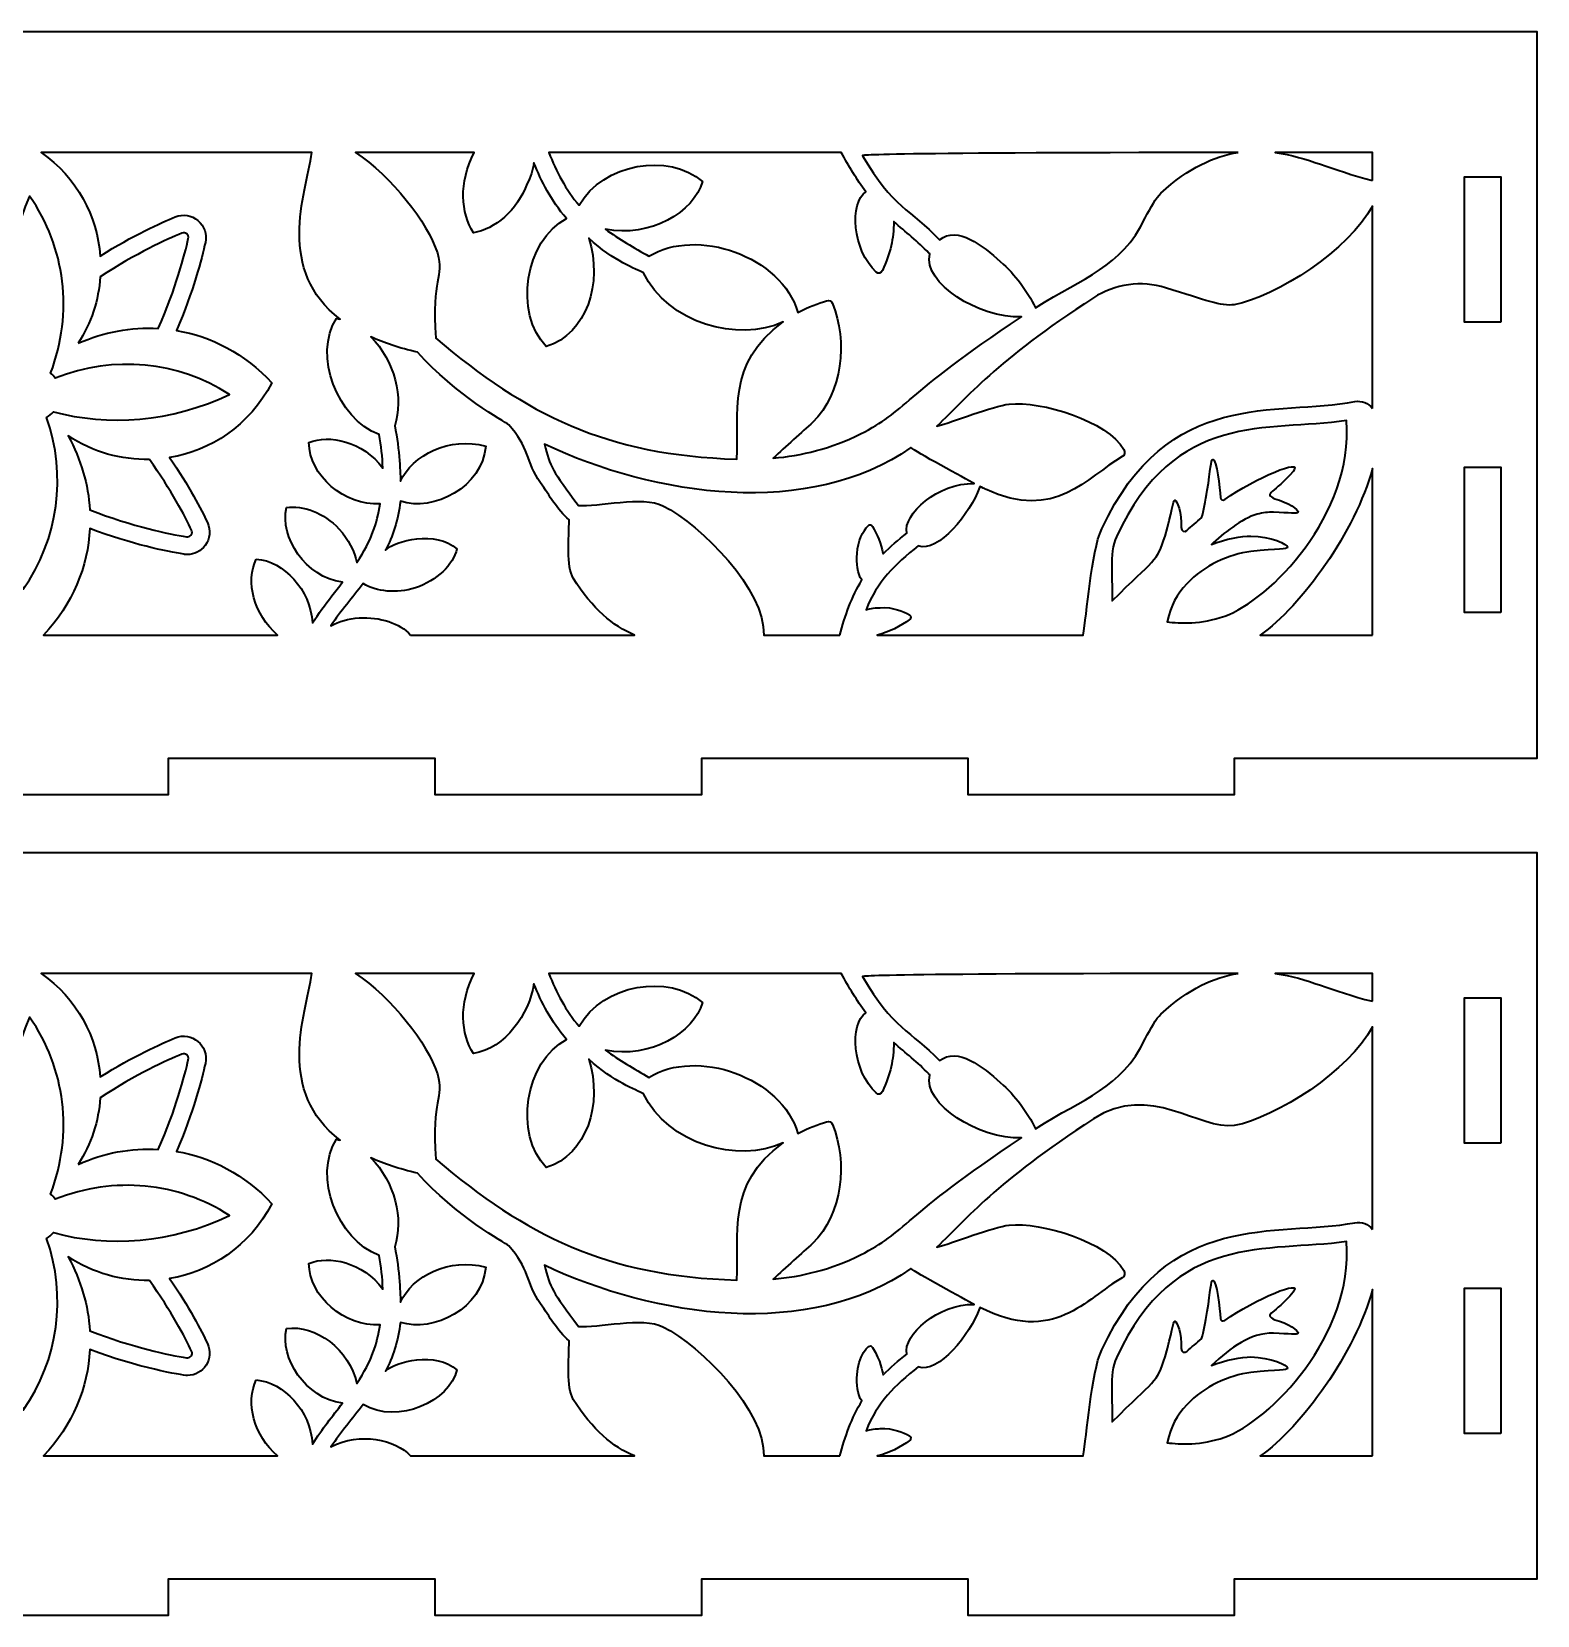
# Model space of a CAD drawing. Header units: inches. Extents: x 7 to 405, y 0 to 403.
# Drawn here: x 144.1 to 268.5, y 141 to 271.9 of the extents above; entities that cross this region are included whole.
import ezdxf

# ---------------------------------------------------------------- set-up
doc = ezdxf.new("R2010")
doc.units = ezdxf.units.IN
doc.header["$MEASUREMENT"] = 0
doc.layers.add('_U+0421_U+043B_U+043E_U+0439 1', color=7, linetype='Continuous')

msp = doc.modelspace()

# ---------------------------------------------------------------- linework, layer by layer
at = {"layer": '_U+0421_U+043B_U+043E_U+0439 1', "color": 250, "lineweight": 35, "true_color": 0x373435}
for points in [[(133.49, 208.86), (155.43, 208.86), (155.43, 211.86), (177.44, 211.86), (177.44, 208.86), (199.46, 208.86), (199.46, 211.86), (221.44, 211.86), (221.44, 208.86), (243.45, 208.86), (243.45, 211.86), (268.46, 211.86), (268.46, 271.86), (20.46, 271.86)], [(265.46, 247.88), (262.46, 247.88), (262.46, 259.87), (265.46, 259.87), (265.46, 247.88)], [(265.46, 223.89), (262.46, 223.89), (262.46, 235.88), (265.46, 235.88), (265.46, 223.89)], [(133.49, 141.04), (155.43, 141.04), (155.43, 144.04), (177.44, 144.04), (177.44, 141.04), (199.46, 141.04), (199.46, 144.04), (221.44, 144.04), (221.44, 141.04), (243.45, 141.04), (243.45, 144.04), (268.46, 144.04), (268.46, 204.04), (20.46, 204.04)], [(265.46, 180.05), (262.46, 180.05), (262.46, 192.05), (265.46, 192.05), (265.46, 180.05)], [(265.46, 156.07), (262.46, 156.07), (262.46, 168.06), (265.46, 168.06), (265.46, 156.07)]]:
    msp.add_lwpolyline(points, dxfattribs=at)
for points, knots in [([(162.68, 228.3), (161.76, 226.45), (162.51, 223.66), (164.44, 222.02), (164.44, 222.02), (145.1, 222.02), (145.1, 222.02), (147.53, 224.57), (148.78, 227.68), (148.94, 230.82), (152.38, 229.51), (155.31, 228.92), (156.69, 228.7), (156.79, 228.68), (156.89, 228.67), (156.99, 228.67), (157.56, 228.67), (158.11, 228.95), (158.46, 229.41), (158.87, 229.96), (158.94, 230.69), (158.65, 231.31), (158.15, 232.36), (157.12, 234.34), (155.52, 236.68), (158.89, 237.24), (162.08, 239.28), (163.98, 242.86), (161.71, 245.28), (158.96, 246.7), (156.09, 247.18), (157.49, 250.4), (158.19, 253.14), (158.48, 254.45), (158.63, 255.13), (158.4, 255.82), (157.87, 256.26), (157.34, 256.71), (156.62, 256.82), (155.98, 256.56), (154.82, 256.08), (152.5, 255.04), (149.8, 253.33), (149.55, 256.63), (147.9, 259.81), (144.92, 261.88), (144.92, 261.88), (167.28, 261.88), (167.28, 261.88), (166.68, 258.33), (164.36, 252.12), (169.61, 248.12), (169.51, 248.14), (169.41, 248.16), (169.31, 248.18), (167.35, 245.14), (169.37, 239.91), (172.83, 238.58), (173, 237.67), (173.1, 236.74), (173.13, 235.81), (171.49, 238.04), (168.68, 238.62), (167.03, 237.93), (167.03, 235.19), (169.98, 232.69), (172.92, 232.86), (172.64, 231.25), (172.24, 229.9), (170.98, 228), (170.79, 228.93), (170.31, 229.92), (169.51, 230.79), (168.27, 232.13), (166.51, 232.76), (165.17, 232.55), (164.61, 230.11), (166.74, 226.79), (169.8, 226.38), (169.52, 226), (169.23, 225.63), (168.93, 225.26), (168.37, 224.53), (167.82, 223.79), (167.33, 223.02), (167.15, 225.77), (164.95, 228.13), (162.68, 228.3)], [0, 0, 0, 0, 1, 1, 1, 2, 2, 2, 3, 3, 3, 4, 4, 4, 5, 5, 5, 6, 6, 6, 7, 7, 7, 8, 8, 8, 9, 9, 9, 10, 10, 10, 11, 11, 11, 12, 12, 12, 13, 13, 13, 14, 14, 14, 15, 15, 15, 16, 16, 16, 17, 17, 17, 18, 18, 18, 19, 19, 19, 20, 20, 20, 21, 21, 21, 22, 22, 22, 23, 23, 23, 24, 24, 24, 25, 25, 25, 26, 26, 26, 27, 27, 27, 28, 28, 28, 29, 29, 29, 29]), ([(180.68, 261.88), (179.38, 259.34), (179.58, 256.91), (180.61, 255.26), (182.37, 255.55), (184.22, 257.06), (185.05, 259.31), (185.32, 259.83), (185.52, 260.47), (185.61, 261.02), (186.22, 259.5), (187.02, 257.95), (188.3, 256.42), (184.88, 254.66), (183.93, 248.56), (186.63, 245.85), (189.98, 246.91), (191.3, 251.09), (190.14, 254.8), (192.2, 252.89), (194.04, 252.28), (194.67, 251.93), (196.62, 247.81), (202.46, 246.14), (206.2, 247.89), (201.37, 244.41), (202.64, 240.26), (202.35, 236.55), (191.55, 236.87), (184.99, 240.23), (177.5, 246.55), (177.14, 251.6), (178.23, 251.48), (177.64, 253.59), (176.84, 256.09), (173.84, 259.95), (170.88, 261.88), (170.88, 261.88), (180.68, 261.88), (180.68, 261.88), (180.68, 261.88), (180.68, 261.88), (180.68, 261.88)], [0, 0, 0, 0, 1, 1, 1, 2, 2, 2, 3, 3, 3, 4, 4, 4, 5, 5, 5, 6, 6, 6, 7, 7, 7, 8, 8, 8, 9, 9, 9, 10, 10, 10, 11, 11, 11, 12, 12, 12, 13, 13, 13, 14, 14, 14, 14]), ([(210.99, 261.88), (211.6, 260.76), (212.26, 259.66), (213.02, 258.62), (211.66, 257.8), (211.91, 253.74), (213.88, 252.01), (214.03, 251.83), (214.28, 251.89), (214.38, 252.13), (215.07, 253.6), (215.29, 254.74), (215.33, 256.17), (216.3, 255.32), (217.31, 254.53), (218.21, 253.58), (218.24, 253.56), (218.27, 253.53), (218.3, 253.51), (217.69, 251.08), (222.37, 248.18), (225.86, 248.31), (215.91, 241.67), (216.37, 240.51), (212.58, 238.64), (210.15, 237.41), (207.7, 236.84), (205.37, 236.63), (206.33, 237.52), (207.81, 238.84), (208.62, 239.58), (211.09, 241.99), (211.52, 246.3), (210.27, 249.41), (210.18, 249.61), (209.98, 249.72), (209.78, 249.63), (209.11, 249.44), (208.28, 249.14), (207.4, 248.66), (206.1, 253.32), (199, 255.75), (195.11, 253.31), (193.87, 254.02), (192.63, 254.72), (191.51, 255.55), (195.17, 254.79), (198.84, 256.98), (199.52, 259.49), (196.76, 261.89), (191.3, 261.01), (189.34, 257.52), (188.25, 258.78), (187.44, 260.32), (186.85, 261.88), (186.85, 261.88), (210.99, 261.88), (210.99, 261.88), (210.99, 261.88), (210.99, 261.88), (210.99, 261.88)], [0, 0, 0, 0, 1, 1, 1, 2, 2, 2, 3, 3, 3, 4, 4, 4, 5, 5, 5, 6, 6, 6, 7, 7, 7, 8, 8, 8, 9, 9, 9, 10, 10, 10, 11, 11, 11, 12, 12, 12, 13, 13, 13, 14, 14, 14, 15, 15, 15, 16, 16, 16, 17, 17, 17, 18, 18, 18, 19, 19, 19, 20, 20, 20, 20]), ([(243.75, 261.88), (241.78, 261.58), (239.67, 260.62), (237.38, 258.52), (236.99, 258.16), (236.54, 257.38), (236.09, 256.48), (234, 252.28), (231.14, 251.69), (227.02, 249.05), (226.32, 250.5), (225.38, 251.76), (224.11, 252.88), (222.72, 254.16), (220.55, 255.86), (219.11, 254.68), (216.69, 257.18), (215.25, 257.3), (212.74, 261.62), (212.74, 261.62), (211.63, 261.88), (243.75, 261.88)], [0, 0, 0, 0, 1, 1, 1, 2, 2, 2, 3, 3, 3, 4, 4, 4, 5, 5, 5, 6, 6, 6, 7, 7, 7, 7]), ([(254.84, 259.58), (251.43, 260.44), (249.52, 261.5), (246.82, 261.88), (246.82, 261.88), (254.84, 261.88), (254.84, 261.88), (254.84, 261.88), (254.84, 259.58), (254.84, 259.58)], [0, 0, 0, 0, 1, 1, 1, 2, 2, 2, 3, 3, 3, 3]), ([(142.53, 240.22), (142.53, 240.22), (142.22, 240.69), (142.22, 240.69), (137.82, 239.24), (132.75, 239.29), (128, 241.16), (132.08, 244.22), (137.31, 245.19), (142.52, 243.47), (142.66, 243.62), (142.82, 243.76), (143, 243.88), (141.62, 248.64), (141.95, 253.67), (143.97, 258.28), (146.91, 254.02), (147.61, 248.71), (145.7, 243.66), (145.85, 243.54), (145.98, 243.39), (146.09, 243.23), (150.96, 245.16), (156.18, 244.64), (160.47, 241.9), (155.68, 239.59), (150.4, 239.25), (145.93, 240.47), (145.77, 240.28), (145.58, 240.13), (145.37, 240), (147.05, 235.18), (146.35, 229.97), (143.44, 225.8), (141.47, 230.33), (141.1, 235.39), (142.53, 240.22)], [0, 0, 0, 0, 1, 1, 1, 2, 2, 2, 3, 3, 3, 4, 4, 4, 5, 5, 5, 6, 6, 6, 7, 7, 7, 8, 8, 8, 9, 9, 9, 10, 10, 10, 11, 11, 11, 12, 12, 12, 12]), ([(254.84, 240.74), (254.51, 241.17), (253.97, 241.42), (253.4, 241.3), (246.9, 240.08), (237.95, 242.52), (232.49, 230.78), (231.61, 228.9), (231.28, 223.58), (230.95, 222.02), (230.95, 222.02), (213.94, 222.02), (213.94, 222.02), (215.01, 222.28), (215.81, 222.7), (216.69, 223.35), (216.73, 223.41), (216.76, 223.6), (216.63, 223.69), (216.1, 223.96), (215.27, 224.35), (214.21, 224.28), (213.85, 224.27), (213.42, 224.24), (213.03, 224.11), (213.98, 226.47), (215.35, 227.79), (217.34, 229.39), (218.97, 228.73), (221.66, 232.11), (222.39, 234.2), (222.41, 234.23), (222.42, 234.27), (222.42, 234.3), (222.62, 234.2), (222.79, 234.12), (222.9, 234.07), (228.7, 231.36), (231.23, 235.06), (234.19, 236.76), (234.4, 236.85), (234.41, 237.15), (234.32, 237.35), (233, 239.69), (227.46, 241.4), (224.86, 241.09), (223.53, 240.96), (220.17, 239.6), (218.89, 239.28), (221.4, 241.65), (223.62, 244.56), (231.81, 249.88), (233.57, 251.02), (235.76, 251.33), (237.77, 250.71), (241.09, 249.68), (242.32, 249.15), (243.44, 249.31), (246.91, 249.98), (252.92, 253.84), (254.84, 257.46), (254.84, 257.46), (254.84, 240.74), (254.84, 240.74), (254.84, 240.74), (254.84, 240.74), (254.84, 240.74)], [0, 0, 0, 0, 1, 1, 1, 2, 2, 2, 3, 3, 3, 4, 4, 4, 5, 5, 5, 6, 6, 6, 7, 7, 7, 8, 8, 8, 9, 9, 9, 10, 10, 10, 11, 11, 11, 12, 12, 12, 13, 13, 13, 14, 14, 14, 15, 15, 15, 16, 16, 16, 17, 17, 17, 18, 18, 18, 19, 19, 19, 20, 20, 20, 21, 21, 21, 22, 22, 22, 22]), ([(147.98, 246.12), (149.06, 247.79), (149.67, 249.69), (149.8, 251.61), (152.74, 253.55), (155.3, 254.71), (156.53, 255.22), (156.82, 255.34), (157.14, 255.08), (157.07, 254.77), (156.77, 253.45), (156.05, 250.63), (154.59, 247.35), (152.35, 247.48), (150.09, 247.06), (147.98, 246.12)], [0, 0, 0, 0, 1, 1, 1, 2, 2, 2, 3, 3, 3, 4, 4, 4, 5, 5, 5, 5]), ([(175.43, 222.02), (174.54, 223), (172.9, 223.53), (171.17, 223.44), (170.29, 223.36), (169.52, 223.14), (168.85, 222.79), (169.66, 224), (170.62, 225.1), (171.5, 226.27), (172.63, 225.6), (174.23, 225.42), (175.83, 225.92), (177.59, 226.54), (178.94, 227.79), (179.25, 229.13), (177.52, 230.68), (174.16, 229.84), (173.34, 229.03), (173.97, 230.17), (174.38, 231.51), (174.59, 233.07), (177.29, 232.16), (181.38, 234.26), (181.63, 237.62), (178.66, 238.46), (175.55, 236.88), (174.59, 234.72), (174.59, 235.16), (174.52, 237.37), (174.12, 239.3), (174.86, 241.59), (174.12, 244.71), (172.13, 246.65), (173.22, 246.16), (174.5, 245.73), (176, 245.38), (179.17, 241.84), (183.17, 239.64), (183.53, 239.39), (185.19, 237.6), (184.96, 236.31), (186.15, 234.6), (186.89, 233.54), (187.52, 232.38), (188.52, 231.54), (188.5, 230), (188.26, 227.68), (188.86, 226.71), (190.44, 224.17), (192.15, 222.77), (193.9, 222.02), (193.9, 222.02), (175.43, 222.02), (175.43, 222.02), (175.43, 222.02), (175.43, 222.02), (175.43, 222.02)], [0, 0, 0, 0, 1, 1, 1, 2, 2, 2, 3, 3, 3, 4, 4, 4, 5, 5, 5, 6, 6, 6, 7, 7, 7, 8, 8, 8, 9, 9, 9, 10, 10, 10, 11, 11, 11, 12, 12, 12, 13, 13, 13, 14, 14, 14, 15, 15, 15, 16, 16, 16, 17, 17, 17, 18, 18, 18, 19, 19, 19, 19]), ([(242.65, 223.58), (240.68, 222.88), (238.94, 222.99), (237.89, 223.11), (238.24, 224.56), (238.65, 225.32), (239.52, 226.25), (240.91, 227.76), (243, 228.69), (244.81, 228.92), (247.07, 229.15), (247.83, 229.09), (247.83, 229.27), (247.89, 229.5), (246.43, 230.2), (244.81, 230.2), (244.05, 230.2), (242.77, 229.97), (241.55, 229.5), (242.48, 230.37), (244.05, 231.65), (245.33, 232), (245.79, 232.12), (246.26, 232.17), (246.67, 232.17), (248, 232.12), (248.64, 232), (248.7, 232.17), (248.76, 232.35), (247.89, 232.99), (246.78, 233.28), (245.79, 233.74), (246.78, 233.74), (248.29, 235.54), (249.27, 236.72), (245.15, 234.98), (242.65, 233.22), (242.48, 233.1), (242.31, 233.22), (242.31, 233.39), (242.25, 234.15), (241.96, 236.59), (241.67, 236.53), (241.49, 236.53), (241.49, 235.66), (241.2, 233.98), (241.03, 233.05), (240.91, 232.29), (240.74, 231.71), (240.33, 231.36), (239.92, 231.01), (239.52, 230.66), (239.35, 230.49), (239.05, 230.61), (239.05, 230.9), (239.11, 232.12), (238.7, 233.16), (238.53, 233.16), (238.36, 233.16), (238.3, 232.17), (237.72, 230.2), (237.07, 228.03), (236.85, 228.33), (233.36, 224.85), (233.42, 226.36), (233.07, 228.86), (233.71, 230.14), (238.53, 240.6), (246.14, 238.8), (252.71, 239.73), (253.29, 231.94), (246.37, 224.91), (242.65, 223.58)], [0, 0, 0, 0, 1, 1, 1, 2, 2, 2, 3, 3, 3, 4, 4, 4, 5, 5, 5, 6, 6, 6, 7, 7, 7, 8, 8, 8, 9, 9, 9, 10, 10, 10, 11, 11, 11, 12, 12, 12, 13, 13, 13, 14, 14, 14, 15, 15, 15, 16, 16, 16, 17, 17, 17, 18, 18, 18, 19, 19, 19, 20, 20, 20, 21, 21, 21, 22, 22, 22, 23, 23, 23, 24, 24, 24, 24]), ([(153.86, 236.53), (155.67, 233.99), (156.81, 231.79), (157.34, 230.69), (157.4, 230.55), (157.39, 230.4), (157.3, 230.28), (157.21, 230.16), (157.06, 230.11), (156.92, 230.13), (155.53, 230.36), (152.48, 230.97), (148.94, 232.37), (148.81, 234.45), (148.23, 236.49), (147.14, 238.48), (149.2, 237.11), (151.55, 236.48), (153.86, 236.53)], [0, 0, 0, 0, 1, 1, 1, 2, 2, 2, 3, 3, 3, 4, 4, 4, 5, 5, 5, 6, 6, 6, 6]), ([(210.87, 222.02), (210.87, 222.02), (204.58, 222.02), (204.58, 222.02), (204.74, 225.71), (199.46, 231.09), (196.25, 232.7), (194.64, 233.54), (190.81, 232.6), (189.29, 232.72), (187.15, 235.58), (186.93, 235.92), (186.47, 237.79), (195.59, 233.45), (208.38, 231.62), (216.74, 237.5), (217.02, 237.22), (221.29, 234.89), (221.96, 234.54), (218.99, 234.62), (216.04, 231.98), (216.4, 230.44), (215.71, 229.89), (215.05, 229.33), (214.44, 228.72), (214.44, 228.74), (214.43, 228.76), (214.43, 228.77), (214.29, 229.58), (213.98, 230.3), (213.56, 231), (213.48, 231.16), (213.3, 231.19), (213.2, 231.05), (212.8, 230.62), (212.34, 229.83), (212.29, 228.75), (212.23, 227.98), (212.3, 227.08), (212.69, 226.57), (211.84, 225.18), (211.29, 223.6), (210.87, 222.02)], [0, 0, 0, 0, 1, 1, 1, 2, 2, 2, 3, 3, 3, 4, 4, 4, 5, 5, 5, 6, 6, 6, 7, 7, 7, 8, 8, 8, 9, 9, 9, 10, 10, 10, 11, 11, 11, 12, 12, 12, 13, 13, 13, 14, 14, 14, 14]), ([(254.84, 222.02), (254.84, 222.02), (245.57, 222.02), (245.57, 222.02), (249, 224.4), (253.46, 230.58), (254.84, 235.78), (254.84, 235.78), (254.84, 222.02), (254.84, 222.02), (254.84, 222.02), (254.84, 222.02), (254.84, 222.02)], [0, 0, 0, 0, 1, 1, 1, 2, 2, 2, 3, 3, 3, 4, 4, 4, 4]), ([(162.68, 160.48), (161.76, 158.63), (162.51, 155.83), (164.44, 154.2), (164.44, 154.2), (145.1, 154.2), (145.1, 154.2), (147.53, 156.75), (148.78, 159.85), (148.94, 162.99), (152.88, 161.5), (156.54, 160.85), (156.99, 160.85), (158.32, 160.85), (159.24, 162.25), (158.65, 163.49), (158.15, 164.54), (157.12, 166.52), (155.52, 168.86), (158.89, 169.42), (162.08, 171.46), (163.98, 175.04), (161.71, 177.46), (158.96, 178.88), (156.09, 179.36), (157.49, 182.58), (158.19, 185.32), (158.48, 186.63), (158.8, 188.1), (157.35, 189.3), (155.98, 188.74), (154.82, 188.26), (152.5, 187.22), (149.8, 185.51), (149.55, 188.81), (147.9, 191.99), (144.92, 194.06), (144.92, 194.06), (167.28, 194.06), (167.28, 194.06), (166.68, 190.5), (164.36, 184.3), (169.61, 180.29), (169.51, 180.32), (169.41, 180.34), (169.31, 180.36), (167.35, 177.32), (169.37, 172.09), (172.83, 170.76), (173, 169.84), (173.1, 168.92), (173.13, 167.99), (171.49, 170.22), (168.68, 170.8), (167.03, 170.11), (167.03, 167.37), (169.98, 164.87), (172.92, 165.04), (172.64, 163.43), (172.24, 162.08), (170.98, 160.18), (170.41, 162.99), (167.56, 165.1), (165.17, 164.73), (164.61, 162.29), (166.74, 158.97), (169.8, 158.56), (168.99, 157.5), (168.11, 156.43), (167.33, 155.19), (167.15, 157.95), (164.95, 160.3), (162.68, 160.48)], [0, 0, 0, 0, 1, 1, 1, 2, 2, 2, 3, 3, 3, 4, 4, 4, 5, 5, 5, 6, 6, 6, 7, 7, 7, 8, 8, 8, 9, 9, 9, 10, 10, 10, 11, 11, 11, 12, 12, 12, 13, 13, 13, 14, 14, 14, 15, 15, 15, 16, 16, 16, 17, 17, 17, 18, 18, 18, 19, 19, 19, 20, 20, 20, 21, 21, 21, 22, 22, 22, 23, 23, 23, 24, 24, 24, 24]), ([(180.68, 194.06), (179.38, 191.52), (179.58, 189.09), (180.61, 187.44), (183.26, 187.88), (185.22, 190.73), (185.61, 193.2), (186.22, 191.68), (187.02, 190.13), (188.3, 188.6), (184.88, 186.84), (183.93, 180.74), (186.63, 178.03), (189.98, 179.09), (191.3, 183.27), (190.14, 186.98), (192.2, 185.07), (194.04, 184.46), (194.67, 184.11), (196.62, 179.98), (202.46, 178.32), (206.2, 180.07), (201.37, 176.59), (202.64, 172.43), (202.35, 168.73), (191.55, 169.05), (184.99, 172.41), (177.5, 178.72), (177.14, 183.78), (178.23, 183.66), (177.64, 185.77), (176.84, 188.27), (173.84, 192.13), (170.88, 194.06), (170.88, 194.06), (180.68, 194.06), (180.68, 194.06), (180.68, 194.06), (180.68, 194.06), (180.68, 194.06)], [0, 0, 0, 0, 1, 1, 1, 2, 2, 2, 3, 3, 3, 4, 4, 4, 5, 5, 5, 6, 6, 6, 7, 7, 7, 8, 8, 8, 9, 9, 9, 10, 10, 10, 11, 11, 11, 12, 12, 12, 13, 13, 13, 13]), ([(210.99, 194.06), (211.6, 192.93), (212.26, 191.84), (213.02, 190.8), (211.66, 189.98), (211.91, 185.92), (213.88, 184.19), (214.03, 184.01), (214.28, 184.07), (214.38, 184.31), (215.07, 185.78), (215.29, 186.92), (215.33, 188.35), (216.3, 187.5), (217.31, 186.71), (218.21, 185.76), (218.24, 185.73), (218.27, 185.71), (218.3, 185.69), (217.69, 183.26), (222.37, 180.36), (225.86, 180.48), (215.91, 173.85), (216.37, 172.69), (212.58, 170.82), (210.15, 169.59), (207.7, 169.02), (205.37, 168.81), (206.33, 169.7), (207.81, 171.02), (208.62, 171.76), (211.09, 174.17), (211.52, 178.48), (210.27, 181.59), (210.18, 181.79), (209.98, 181.9), (209.78, 181.81), (209.11, 181.61), (208.28, 181.32), (207.4, 180.84), (206.1, 185.5), (199, 187.93), (195.11, 185.48), (193.87, 186.2), (192.63, 186.9), (191.51, 187.73), (195.17, 186.97), (198.84, 189.16), (199.52, 191.67), (196.76, 194.07), (191.3, 193.19), (189.34, 189.7), (188.25, 190.96), (187.44, 192.5), (186.85, 194.06), (186.85, 194.06), (210.99, 194.06), (210.99, 194.06), (210.99, 194.06), (210.99, 194.06), (210.99, 194.06)], [0, 0, 0, 0, 1, 1, 1, 2, 2, 2, 3, 3, 3, 4, 4, 4, 5, 5, 5, 6, 6, 6, 7, 7, 7, 8, 8, 8, 9, 9, 9, 10, 10, 10, 11, 11, 11, 12, 12, 12, 13, 13, 13, 14, 14, 14, 15, 15, 15, 16, 16, 16, 17, 17, 17, 18, 18, 18, 19, 19, 19, 20, 20, 20, 20]), ([(243.75, 194.06), (241.78, 193.76), (239.67, 192.8), (237.38, 190.7), (236.99, 190.34), (236.54, 189.56), (236.09, 188.65), (234, 184.46), (231.14, 183.87), (227.02, 181.23), (226.32, 182.68), (225.38, 183.93), (224.11, 185.06), (222.72, 186.33), (220.55, 188.04), (219.11, 186.86), (216.69, 189.35), (215.25, 189.48), (212.74, 193.8), (212.74, 193.8), (211.63, 194.06), (243.75, 194.06)], [0, 0, 0, 0, 1, 1, 1, 2, 2, 2, 3, 3, 3, 4, 4, 4, 5, 5, 5, 6, 6, 6, 7, 7, 7, 7]), ([(254.84, 191.76), (251.43, 192.62), (249.52, 193.68), (246.82, 194.06), (246.82, 194.06), (254.84, 194.06), (254.84, 194.06), (254.84, 194.06), (254.84, 191.76), (254.84, 191.76)], [0, 0, 0, 0, 1, 1, 1, 2, 2, 2, 3, 3, 3, 3]), ([(142.53, 172.4), (142.53, 172.4), (142.22, 172.86), (142.22, 172.86), (137.82, 171.42), (132.75, 171.47), (128, 173.34), (132.09, 176.4), (137.32, 177.36), (142.52, 175.64), (142.66, 175.8), (142.82, 175.94), (143, 176.05), (141.62, 180.82), (141.95, 185.85), (143.97, 190.45), (146.91, 186.2), (147.61, 180.89), (145.7, 175.84), (145.85, 175.72), (145.98, 175.57), (146.09, 175.41), (150.99, 177.35), (156.21, 176.8), (160.47, 174.07), (155.69, 171.77), (150.41, 171.42), (145.93, 172.65), (145.77, 172.46), (145.58, 172.3), (145.37, 172.18), (147.05, 167.37), (146.35, 162.15), (143.44, 157.98), (141.44, 162.59), (141.12, 167.64), (142.53, 172.4)], [0, 0, 0, 0, 1, 1, 1, 2, 2, 2, 3, 3, 3, 4, 4, 4, 5, 5, 5, 6, 6, 6, 7, 7, 7, 8, 8, 8, 9, 9, 9, 10, 10, 10, 11, 11, 11, 12, 12, 12, 12]), ([(254.84, 172.91), (254.51, 173.35), (253.97, 173.59), (253.4, 173.47), (246.9, 172.25), (237.95, 174.7), (232.49, 162.96), (231.61, 161.08), (231.28, 155.76), (230.95, 154.2), (230.95, 154.2), (213.94, 154.2), (213.94, 154.2), (215.01, 154.46), (215.81, 154.88), (216.69, 155.53), (216.73, 155.59), (216.76, 155.78), (216.63, 155.87), (216.1, 156.14), (215.27, 156.52), (214.21, 156.46), (213.85, 156.45), (213.42, 156.41), (213.03, 156.28), (213.98, 158.65), (215.35, 159.97), (217.34, 161.57), (218.97, 160.9), (221.66, 164.29), (222.39, 166.38), (222.41, 166.41), (222.42, 166.45), (222.42, 166.48), (228.58, 163.35), (231.13, 167.18), (234.19, 168.93), (234.4, 169.03), (234.41, 169.33), (234.32, 169.53), (233, 171.87), (227.46, 173.57), (224.86, 173.27), (223.53, 173.14), (220.17, 171.77), (218.89, 171.46), (221.4, 173.82), (223.62, 176.73), (231.81, 182.05), (236.46, 185.08), (240.62, 181.08), (243.44, 181.49), (246.91, 182.16), (252.92, 186.02), (254.84, 189.64), (254.84, 189.64), (254.84, 172.91), (254.84, 172.91), (254.84, 172.91), (254.84, 172.91), (254.84, 172.91)], [0, 0, 0, 0, 1, 1, 1, 2, 2, 2, 3, 3, 3, 4, 4, 4, 5, 5, 5, 6, 6, 6, 7, 7, 7, 8, 8, 8, 9, 9, 9, 10, 10, 10, 11, 11, 11, 12, 12, 12, 13, 13, 13, 14, 14, 14, 15, 15, 15, 16, 16, 16, 17, 17, 17, 18, 18, 18, 19, 19, 19, 20, 20, 20, 20]), ([(147.98, 178.29), (149.06, 179.97), (149.67, 181.87), (149.8, 183.79), (152.74, 185.73), (155.3, 186.89), (156.53, 187.4), (156.82, 187.52), (157.14, 187.26), (157.07, 186.94), (156.77, 185.62), (156.05, 182.81), (154.59, 179.53), (152.35, 179.66), (150.09, 179.24), (147.98, 178.29)], [0, 0, 0, 0, 1, 1, 1, 2, 2, 2, 3, 3, 3, 4, 4, 4, 5, 5, 5, 5]), ([(175.43, 154.2), (174.19, 155.57), (171.23, 156.21), (168.85, 154.96), (169.66, 156.17), (170.62, 157.28), (171.5, 158.45), (174.42, 156.73), (178.66, 158.75), (179.25, 161.31), (177.52, 162.86), (174.16, 162.02), (173.34, 161.21), (173.97, 162.34), (174.38, 163.69), (174.59, 165.24), (177.29, 164.34), (181.38, 166.43), (181.63, 169.8), (178.66, 170.64), (175.55, 169.06), (174.59, 166.9), (174.59, 167.33), (174.52, 169.55), (174.12, 171.48), (174.86, 173.77), (174.12, 176.89), (172.13, 178.83), (173.22, 178.34), (174.5, 177.91), (176, 177.56), (179.17, 174.01), (183.17, 171.82), (183.53, 171.57), (185.19, 169.78), (184.96, 168.49), (186.15, 166.78), (186.89, 165.71), (187.52, 164.56), (188.52, 163.72), (188.5, 162.18), (188.26, 159.86), (188.86, 158.88), (190.44, 156.34), (192.15, 154.95), (193.9, 154.2), (193.9, 154.2), (175.43, 154.2), (175.43, 154.2), (175.43, 154.2), (175.43, 154.2), (175.43, 154.2)], [0, 0, 0, 0, 1, 1, 1, 2, 2, 2, 3, 3, 3, 4, 4, 4, 5, 5, 5, 6, 6, 6, 7, 7, 7, 8, 8, 8, 9, 9, 9, 10, 10, 10, 11, 11, 11, 12, 12, 12, 13, 13, 13, 14, 14, 14, 15, 15, 15, 16, 16, 16, 17, 17, 17, 17]), ([(242.65, 155.75), (240.68, 155.06), (238.94, 155.17), (237.89, 155.29), (238.24, 156.74), (238.65, 157.5), (239.52, 158.43), (240.91, 159.94), (243, 160.87), (244.81, 161.1), (247.07, 161.33), (247.83, 161.27), (247.83, 161.45), (247.89, 161.68), (246.43, 162.38), (244.81, 162.38), (244.05, 162.38), (242.77, 162.14), (241.55, 161.68), (243.16, 163.19), (244.75, 164.35), (246.67, 164.35), (248, 164.3), (248.64, 164.18), (248.7, 164.35), (248.76, 164.53), (247.89, 165.17), (246.78, 165.46), (245.79, 165.92), (246.78, 165.92), (248.29, 167.72), (249.27, 168.9), (245.15, 167.15), (242.65, 165.4), (242.48, 165.28), (242.31, 165.4), (242.31, 165.57), (242.25, 166.33), (241.96, 168.77), (241.67, 168.71), (241.49, 168.71), (241.49, 167.84), (241.2, 166.15), (241.03, 165.22), (240.91, 164.47), (240.74, 163.89), (240.33, 163.54), (239.92, 163.19), (239.52, 162.84), (239.35, 162.67), (239.05, 162.79), (239.05, 163.08), (239.11, 164.3), (238.7, 165.34), (238.53, 165.34), (238.36, 165.34), (238.3, 164.35), (237.72, 162.38), (237.07, 160.21), (236.85, 160.51), (233.36, 157.03), (233.42, 158.54), (233.07, 161.04), (233.71, 162.32), (238.53, 172.78), (246.14, 170.98), (252.71, 171.91), (253.29, 164.12), (246.37, 157.09), (242.65, 155.75)], [0, 0, 0, 0, 1, 1, 1, 2, 2, 2, 3, 3, 3, 4, 4, 4, 5, 5, 5, 6, 6, 6, 7, 7, 7, 8, 8, 8, 9, 9, 9, 10, 10, 10, 11, 11, 11, 12, 12, 12, 13, 13, 13, 14, 14, 14, 15, 15, 15, 16, 16, 16, 17, 17, 17, 18, 18, 18, 19, 19, 19, 20, 20, 20, 21, 21, 21, 22, 22, 22, 23, 23, 23, 23]), ([(153.86, 168.71), (155.67, 166.17), (156.81, 163.97), (157.34, 162.87), (157.48, 162.58), (157.24, 162.26), (156.92, 162.31), (155.53, 162.54), (152.48, 163.15), (148.94, 164.55), (148.81, 166.62), (148.23, 168.67), (147.14, 170.66), (149.2, 169.29), (151.55, 168.66), (153.86, 168.71)], [0, 0, 0, 0, 1, 1, 1, 2, 2, 2, 3, 3, 3, 4, 4, 4, 5, 5, 5, 5]), ([(210.87, 154.2), (210.87, 154.2), (204.58, 154.2), (204.58, 154.2), (204.74, 157.89), (199.46, 163.27), (196.25, 164.88), (194.64, 165.71), (190.81, 164.78), (189.29, 164.9), (187.15, 167.76), (186.93, 168.1), (186.47, 169.96), (195.59, 165.63), (208.38, 163.8), (216.74, 169.68), (217.02, 169.4), (221.29, 167.07), (221.96, 166.72), (218.99, 166.79), (216.04, 164.16), (216.4, 162.62), (215.71, 162.07), (215.05, 161.51), (214.44, 160.9), (214.35, 161.25), (214.28, 161.99), (213.56, 163.17), (213.24, 163.76), (212.35, 162.23), (212.29, 160.93), (212.23, 160.16), (212.3, 159.26), (212.69, 158.75), (211.84, 157.36), (211.29, 155.78), (210.87, 154.2)], [0, 0, 0, 0, 1, 1, 1, 2, 2, 2, 3, 3, 3, 4, 4, 4, 5, 5, 5, 6, 6, 6, 7, 7, 7, 8, 8, 8, 9, 9, 9, 10, 10, 10, 11, 11, 11, 12, 12, 12, 12]), ([(254.84, 154.2), (254.84, 154.2), (245.57, 154.2), (245.57, 154.2), (249, 156.58), (253.46, 162.75), (254.84, 167.95), (254.84, 167.95), (254.84, 154.2), (254.84, 154.2), (254.84, 154.2), (254.84, 154.2), (254.84, 154.2)], [0, 0, 0, 0, 1, 1, 1, 2, 2, 2, 3, 3, 3, 4, 4, 4, 4])]:
    msp.add_open_spline(points, degree=3, knots=knots, dxfattribs=at)

doc.saveas('drawing.dxf')
